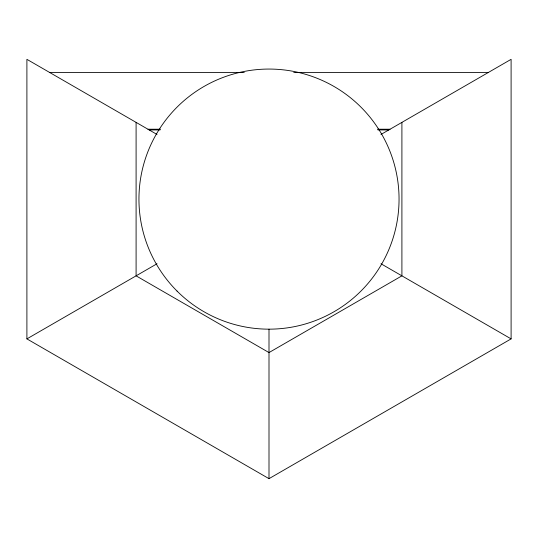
<?xml version="1.0" encoding="UTF-8"?>
<svg xmlns="http://www.w3.org/2000/svg" width="538" height="538" viewBox="0 0 538 538"><rect width="100%" height="100%" fill="white"/><g stroke="black" fill="none" stroke-linecap="round" stroke-linejoin="round"><path stroke-width="0.81" d="M380.971 134.466L511.1 59.335L511.1 338.886L269 478.665L26.9 338.886L157.029 263.755M49.57 72.428L244.245 72.428M293.755 72.428L488.43 72.428M147.95 129.221L160.559 129.221M377.441 129.221L390.05 129.221M149.174 129.927L160.068 129.927M377.932 129.927L388.826 129.927M157.029 134.466L26.9 59.335L26.9 338.886M380.971 263.755L511.1 338.886M401.906 122.375L401.906 275.846L269 352.578L136.094 275.846L136.094 122.375M269 329.236L269 478.665M177.042 291.071A130.048 130.048 0 0 0 394.616 232.772A130.048 130.048 0 0 0 235.341 73.491A130.048 130.048 0 0 0 177.042 291.071"/></g></svg>
